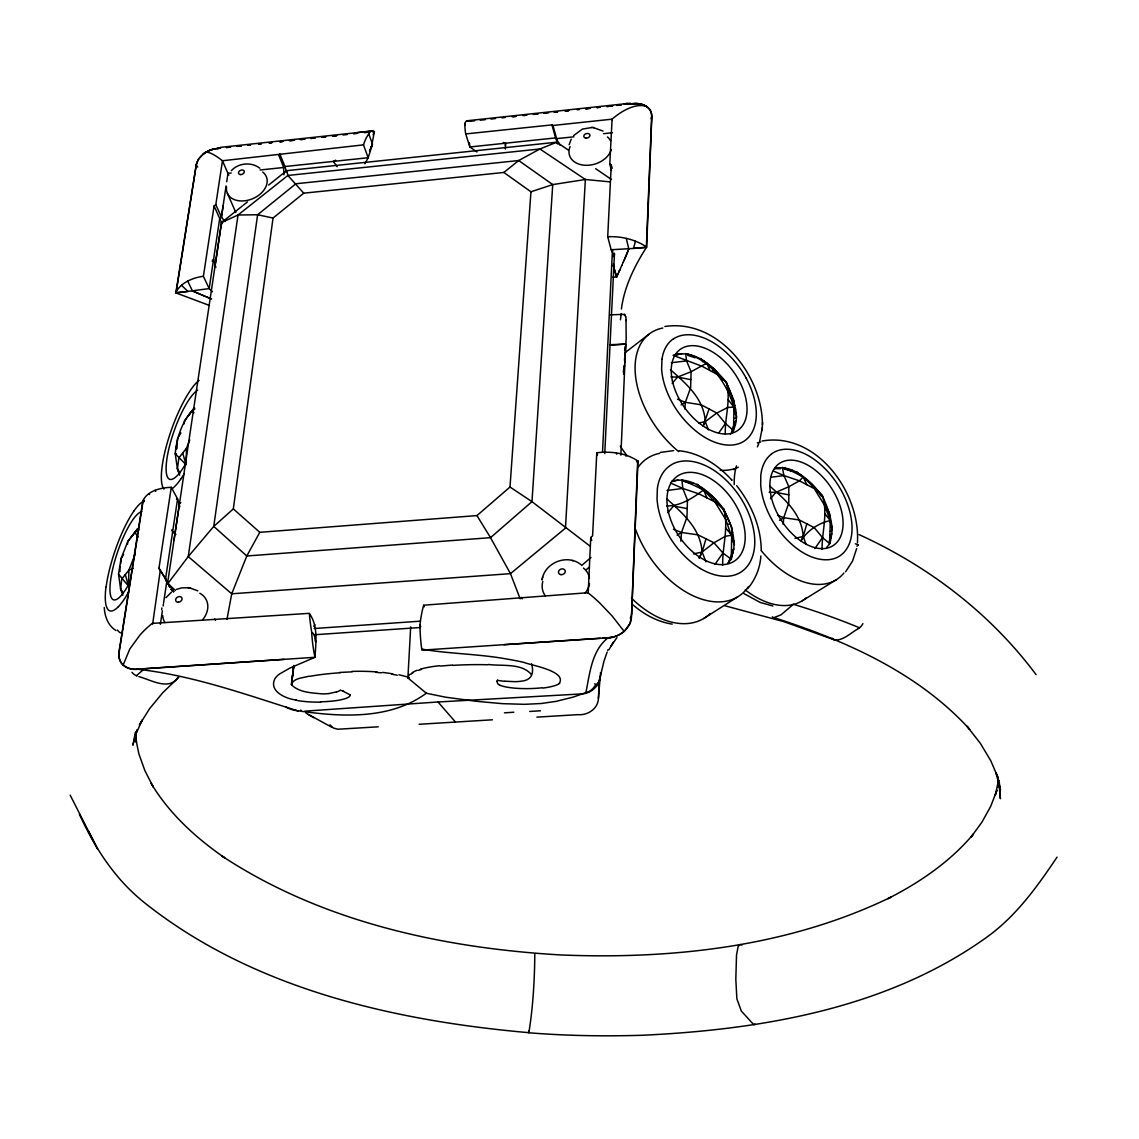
<?xml version="1.0" encoding="UTF-8"?>
<svg xmlns="http://www.w3.org/2000/svg" width="1139" height="1139" viewBox="0 0 1139 1139"><rect width="100%" height="100%" fill="white"/><g stroke="black" fill="none" stroke-linecap="round" stroke-linejoin="round"><path stroke-width="1.5" d="M735.979 421.117L734.869 421.914L731.608 431.952L733.544 430.585L734.057 400.786L726.269 382.305L717.613 374.646L702.293 366.374L673.121 355.34C694.548 348.278 713.968 367.256 726.269 382.305C732.548 397.938 743.112 419.038 730.398 434.329M505.403 148.981L505.531 143.201L503.281 142.475M528.71 1030.752C528.71 1031.421 528.653 1032.091 528.695 1032.76C566.624 1035.849 605.008 1036.419 643.122 1035.237C762.276 1029.528 887.167 1008.399 986.203 937.625L987.613 936.6C1016.486 915.642 1037.387 886.441 1057.035 857.154M722.71 565.229C722.14 546.521 728.96 527.727 723.792 509.176C712.032 493.714 692.882 475.305 671.483 481.313M725.287 433.902C724.845 416.689 731.266 399.348 726.269 382.305M505.018 681.193L514.899 681.677A11.547 2.363 -0.8 0 0 521.434 681.15C531.116 680.41 534.376 673.704 531.614 663.852M734.47 544.784L725.7 519.412L714.836 501.915L706.949 497.914L703.631 489.87C722.852 502.157 735.481 526.09 733.801 549.012L732.648 549.767L731.053 557.042L728.035 563.179L731.281 559.235L731.836 527.556L723.792 509.176L714.836 501.915L703.646 489.87L696.883 484.26L703.603 489.841C693.224 497.957 680.197 506.172 666.671 505.958M127.497 544.399L127.782 541.481L137.563 528.937L127.782 541.481L121.047 558.665L118.541 574.141L128.493 586.101L128.906 570.126L135.128 554.266M680.837 541.21L681.506 532.483L686.974 517.106L687.458 500.135L682.802 488.432L681.919 479.818L703.603 489.841M684.824 409.086L685.351 402.309L690.647 387.659L691.088 371.727L686.575 360.921L685.678 353.588C714.808 361.035 730.54 389.709 736.62 417.13L734.698 418.497M184.091 423.936L184.518 420.675L194.484 407.919C182.624 420.277 176.659 436.863 175.221 453.763L186.013 464.641L186.511 448.168L189.729 439.981M505.403 145.664L505.46 144.297M822.059 549.325C821.931 531.429 828.167 513.205 822.315 495.622C810.897 482.096 795.065 464.997 775.417 468.086L774.563 468.67L780.343 468.727M631.661 613.608L630.166 623.275L624.343 631.262M608.141 637.826A22.752 18.637 -18.3 0 0 631.447 617.096L637.698 460.726L636.544 460.854M621.396 309.039C624.286 286.729 634.409 266.284 646.354 247.505L651.679 116.463A20.175 14.508 -15.9 0 0 632.586 103.692L628.685 104.204M631.818 610.162L637.968 461.096A44.82 27.564 2.1 0 0 626.137 455.23A44.862 26.937 0.1 0 0 616.413 452.952A44.934 27.108 -1.1 0 0 596.793 452.781L592.579 535.871L590.742 537.494L588.194 593.462M631.96 103.777A28.19 20.288 -15.9 0 1 636.544 103.492A20.061 14.423 -15.9 0 1 646.297 106.326C638.538 104.005 630.408 107.166 623.645 110.896A58.559 32.889 -56.6 0 0 612.084 119.168L609.792 163.931L611.244 164.899L607.713 236.784A42.613 27.977 6.3 0 1 626.251 238.378A42.542 28.076 5.1 0 1 635.434 241.212L633.54 248.402L646.639 247.135L651.437 126.201C651.522 119.438 653.772 110.497 646.425 106.411M620.869 455.116L625.738 344.391M631.675 613.266L631.789 610.846M536.882 717.143L577.886 714.651C587.639 715.548 598.174 708.743 598.431 698.292L599.299 680.097M581.958 693.907C592.551 693.437 601.591 683.514 600.41 672.765M612.383 251.961L612.469 250.309M602.517 452.254L612.469 249.868M613.138 256.645L614.476 254.381M604.752 453.507L614.491 253.271M410.681 626.934L407.904 677.904L426.299 693.224L445.676 697.21L476.088 701.282L502.456 703.66L524.467 704.329L541.125 703.518L556.231 701.339L573.287 697.082L588.464 691.729M759.713 441.106L762.233 428.036M762.432 424.719C762.404 375.087 718.068 318.578 664.863 326.48M762.091 430.528L762.575 422.412M760.88 555.974C760.126 567.863 755.499 579.48 747.725 588.536M120.72 563.606L121.047 558.665L123.624 554.437M998.462 780.13L998.006 786.935L998.789 780.286M233.324 508.905L259.777 532.312L476.97 515.583L510.001 487.036L530.945 191.793L503.865 172.459L303.729 193.174L273.047 218.047L233.324 508.905L213.762 526.389L188.248 556.587L167.789 583.652M176.816 448.695L177.556 438.387L180.93 432.92M132.864 669.219A21.926 17.113 -29.8 0 1 123.154 665.062L129.789 649.002L139.812 635.22A62.474 39.239 -46 0 1 152.227 623.389L309.295 613.352C318.464 626.094 315.83 642.695 314.99 657.288L289.932 668.052L279.382 674.089A228.085 44.72 4.7 0 0 274.912 678.687C268.434 691.501 286.345 698.947 296.339 700.044M783.205 524.41L783.732 517.704L788.786 502.982L788.843 486.752L783.959 475.561L782.308 467.403C796.56 472.728 810.626 479.462 818.713 492.874M600.253 676.125L598.431 698.292M624.713 362.544L626.179 338.454L626.009 320.643M161.681 609.735L161.852 607.941M624.514 364.822L623.603 374.176M585.802 692.982C589.86 673.704 591.454 650.768 608.141 637.712L421.9 650.155L421.644 648.404A45.788 11.618 87.7 0 1 420.006 624.984A46.841 15.704 -86.3 0 1 423.651 605.208L587.938 592.721A64.453 18.423 49.4 0 1 599.997 603.243L612.156 616L624.186 631.405A22.623 18.537 -18.3 0 1 612.654 637.171M831.797 533.892L830.473 540.84L829.32 541.58L830.644 534.632L831.797 533.892C832.993 520.623 827.54 507.538 822.315 495.622L803.251 477.027L796.232 471.717L803.251 477.027L806.825 484.716L814.2 488.574L824.636 505.374L830.274 520.551L832.353 529.849L830.359 531.13M661.973 359.312L661.631 368.979A62.46 38.1 54.7 0 0 673.035 404.074A59.869 36.548 54.7 0 0 678.018 411.877A63.101 38.498 54.7 0 0 703.646 436.621A59.598 36.377 54.7 0 0 713.028 441.533A63.101 38.498 54.7 0 0 738.713 443.726A59.57 36.348 54.7 0 0 745.333 440.295A63.086 38.498 54.7 0 0 756.025 419.323A59.627 36.363 54.7 0 0 756.168 409.784A63.101 38.498 54.7 0 0 746.23 378.276M857.411 542.933C860.785 492.731 816.478 431.467 762.076 441.021M122.855 595.184L120.606 588.991L121.759 578.982L128.906 570.126L133.32 568.389M293.762 665.447L291.47 684.781C299.187 692.597 311.915 692.911 322.294 693.879A11.418 2.321 -0.6 0 0 328.972 693.551M293.848 665.66L291.47 684.781C293.136 677.961 303.088 677.976 309.025 676.167M422.028 649.13C448.239 653.814 479.533 653.914 507.296 659.125A225.892 53.932 -5.5 0 1 523.983 662.428C531.016 665.333 566.98 671.013 559.334 683.343M599.84 678.431L603.955 661.261M291.541 683.158L293.791 665.703M179.82 506.713L177.57 498.925L171.277 487.307A43.98 24.004 12.5 0 0 155.089 490.311A43.908 24.204 11.4 0 0 148.682 493.785A43.852 25.272 10.7 0 0 142.873 500.804L120.492 642.695C119.424 650.042 116.449 659.154 123.026 664.948M179.649 475.205L177.428 468.741L178.88 457.906L186.511 448.168M215.171 265.06L221.493 222.561L224.098 220.482L221.422 217.108L215.812 204.636L222.461 160.756A57.221 13.583 50.7 0 0 213.918 154.847C211.028 153.423 205.775 150.106 203.425 153.922A19.292 13.54 -23 0 1 213.135 149.252M215.812 204.636L214.089 205.96L219.713 218.474L209.177 288.594L212.466 291.726M160.371 624.314L162.393 610.874M163.119 605.991L163.447 603.827M163.603 602.73L166.892 580.933L158.947 568.276L171.277 487.307M223.144 205.547L221.407 217.136L219.713 218.474M226.077 185.942L221.422 217.108L219.685 218.489L222.062 223.828L221.55 222.561L242.322 206.002M226.704 181.742L227.231 178.211M227.373 177.328L227.957 173.37L222.461 160.756L363.455 144.867L368.182 157.723L364.921 163.76M174.039 539.815L179.293 504.862M217.051 148.483A19.448 13.64 -23 0 0 196.264 165.013L176.075 292.937L209.177 288.594L203.397 276.279L214.089 205.96M160.4 569.6L152.64 624.087M599.812 678.616C599.171 680.666 597.377 686.191 594.586 683.87M175.876 292.623A41.645 25.756 9 0 1 181.485 285.32L188.063 291.442L175.876 292.623L196.235 164.771L198.471 159.232L203.283 154.021M119.182 652.049L143.201 500.42L144.269 500.363M497.159 681.407L497.515 683.471L499.565 685.194M226.96 619.417L231.73 593.803L246.793 555.989L259.777 532.312M135.27 732.605L132.907 745.205L136.951 730.142M729.287 560.545L731.281 559.235L733.801 549.012M998.604 780.3L995.215 795.349L997.024 790.053L990.674 806.412L981.918 822.201L970.855 837.336L973.347 834.104C950.168 861.739 919.885 882.355 887.964 898.643L890.698 897.261C788.772 946.637 672.964 959.565 560.901 954.952C442.843 948.104 321.967 921.964 222.034 856.087L224.696 857.838C195.894 837.863 169.284 813.702 151.145 783.39L153.21 786.935L144.867 770.576L138.873 753.847L135.356 736.862L136.424 742.372L135.868 732.149M542.292 578.883L542.036 579.95C544.385 562.566 567.407 553.483 580.961 564.645M542.491 578.043L542.734 577.032M651.109 118.826L651.679 116.463M856.656 548.542L852.513 561.143L845.622 571.778M569.144 144.696L571.223 139.157M830.473 540.84L829.705 543.673L826.658 547.432M637.228 462.491L637.698 460.726M806.099 544.414L803.209 536.483L806.825 523.84L799.35 519.996L783.732 517.704L777.51 515.227M625.881 456.098L626.137 455.23M725.529 527.827L731.765 535.173L725.372 536.284L713.954 542.776L702.08 552.016L699.132 558.238L702.122 552.031L705.981 538.818L697.979 534.846L681.506 532.483L673.405 529.236M727.978 399.518L734.014 407.136L727.835 407.463L716.773 413.044L705.283 421.615L703.133 426.157L709.056 408.958L701.311 404.843L685.351 402.309L677.491 399.191M371.157 148.355L374.418 131.583L373.122 134.815M371.969 145.806L372.496 144.112L368.78 133.889A41.488 10.692 84.9 0 1 373.962 131.327L372.538 131.811M136.879 730.099L134.843 736.606L142.161 720.033L139.357 725.016L149.593 708.657L162.749 692.711L178.809 677.278M371.698 146.66L368.182 157.723L284.75 166.55L283.568 167.49L283.953 174.808M604.268 660.293L605.108 657.829M605.45 656.833L606.361 654.284M534.789 953.784C534.689 976.536 533.209 1005.196 529.308 1029.827C529.151 1030.71 528.923 1032.005 528.795 1032.674C392.442 1020.601 250.025 988.211 141.45 900.28L140.197 899.155C113.131 876.347 94.067 846.163 79.388 814.285M606.56 653.758L607.13 652.206M607.728 650.625L608.141 649.572M628.799 248.985L626.251 238.378M628.13 250.68L625.952 255.962M627.133 253.114L628.899 248.729L646.354 247.505M626.934 253.613L626.251 255.264M372.339 144.468L370.688 148.284M626.023 255.819L623.546 261.543M625.781 256.36L625.083 257.998M757.407 446.844L758.759 443.655M372.012 145.251L370.844 147.942M624.855 258.525L624.386 259.607M617.124 275.88L616.655 276.948L612.739 277.19M617.324 275.41L618.064 273.744M623.175 262.369L623.56 261.486M617.552 274.898L618.292 273.218M623.076 262.582L622.691 263.451M618.691 272.335L619.388 270.783M618.463 272.847L619.018 271.609M619.26 271.082L619.63 270.256M621.695 265.658L622.364 264.191M370.531 148.64L369.477 150.946M619.744 270L621.752 265.529M619.502 270.541L619.858 269.729M369.705 150.448L370.061 149.679M610.903 646.354L616.954 637.569M609.066 649.629L613.166 642.254M426.299 693.224C388.897 720.759 337.813 716.872 294.061 710.195A39.623 34.725 71.7 0 1 285.96 707.048M624.001 314.862L624.841 314.449L625.596 316.898M822.315 495.622L821.717 496.547L819.71 494.098M314.919 624.713L313.795 626.407M177.898 677.449C169.099 691.188 150.305 679.584 138.844 676.594M814.883 548.571L822.486 537.551L814.285 527.67L806.825 523.84M714.865 564.503L722.938 552.999L713.954 542.776L705.981 538.818M718.638 433.091L725.472 423.494L716.773 413.044L709.056 408.958M595.996 684.71L593.604 687.586M212.11 261.173L213.577 259.251L215.826 267.466M131.327 536.996L137.548 528.966M188.305 415.749L194.484 407.933M165.952 597.704L171.533 592.081M770.462 498.768L775.787 492.361L788.843 486.752L799.407 480.829L803.223 477.013M573.6 135.598L582.413 129.077L592.252 127.454M667.881 512.707L673.548 506.029L687.23 508.606M672.138 383.402L677.62 377.052L691.088 371.727L706.707 363.184L709.967 370.517M231.331 170.679C238.45 162.863 251.477 161.681 259.82 168.216M792.673 604.923L780.955 614.889L773.922 617.609A18.438 7.517 -72.2 0 1 772.313 616.868M581.716 565.485L590.999 557.427M586.457 569.543L589.105 567.25M630.251 618.007L631.362 617.096M410.652 674.345L412.888 672.793M503.865 172.459L518.701 160.528L539.929 148.981L556.743 142.204L568.261 150.049M283.839 172.672L286.288 170.708L557.113 142.161L559.32 143.671M243.347 205.177L247.434 201.93M268.647 185.031L286.644 170.679L287.341 172.388M803.209 536.483L801.044 540.982C806.825 530.802 818.841 522.958 830.274 520.551L829.534 513.347L823.696 500.904M260.091 169.982L283.768 167.476L284.949 166.536L279.767 153.793M625.197 352.592L648.746 334.353M675.584 354.571L674.487 355.396L681.891 353.688M677.677 354.642L678.502 354.015M688.81 354.485L687.714 355.311L694.975 357.746L696.071 356.92M691.458 356.222L692.284 355.61M702.364 361.732L703.461 360.921M706.109 364.153L706.949 363.526L714.409 369.107L723.237 380.255M709.497 367.085L710.594 366.274M712.501 370.517L714.409 369.107M716.175 373.606L717.271 372.795M856.927 546.151L858.194 545.225M729.401 393.254L730.241 392.656M731.067 397.611L732.178 396.813M734.826 405.299L733.715 406.11L734.883 412.93M734.669 410.168L735.509 409.57M734.997 414.325L736.107 413.528M862.906 623.645A8.898 4.656 -66.7 0 1 859.461 627.76L857.809 628.942M734.399 425.331L735.253 424.733M733.317 428.691L734.427 427.894M674.516 480.558L673.662 481.171L678.004 480.06M685.151 480.573L684.026 481.37L691.53 483.591L692.654 482.794M316.172 641.328C314.464 644.204 316.115 633.498 311.673 632.43A45.418 11.746 84.2 0 0 314.592 655.452L314.99 657.288L137.007 669.177C192.491 675.27 245.269 694.349 298.204 711.007M687.885 482.167L688.739 481.569M700.428 488.261L703.005 489.855L703.874 489.257M733.73 469.681L735.808 468.229M707.646 492.005L706.507 492.788L703.005 489.855M713.384 499.38L714.523 498.611M716.702 502.982L717.57 502.399M194.883 408.915L192.107 410.809L194 412.745M777.524 468.385L778.649 467.616M785.269 468.143L784.145 468.898L791.135 471.062L792.26 470.307M787.747 469.695L788.601 469.111M857.567 629.112C850.392 633.113 843.33 640.744 834.488 639.933L784.088 621.737L724.646 605.677M724.717 515.355L725.856 514.586M727.024 519.612L727.892 519.042M728.746 524.139L729.885 523.371M805.202 479.946L806.341 479.192M732.619 532.269L731.48 533.024L732.676 540.228M732.462 537.309L733.331 536.74M811.708 486.296L812.847 485.541M732.79 541.694L733.943 540.94M732.178 553.44L733.046 552.856M138.901 529.877L134.886 532.497L138.218 537.081M731.053 557.042L732.206 556.288M824.793 505.73L825.661 505.175M826.473 510.073L827.612 509.332M829.192 518.601L830.331 517.861M830.203 522.701L831.071 522.146M830.602 526.901L831.741 526.161M703.731 618.491L737.73 596.822M830.288 538.135L831.171 537.58M802.354 600.723L836.353 579.68M779.574 520.267L783.732 517.704M677.15 535.159L681.506 532.483M681.136 404.872L685.351 402.309M335.663 160.215L333.286 161.425L337.144 166.693M176.445 589.376L181.756 587.866L188.789 587.752M418.127 670.43L421.43 669.39M530.945 191.793L552.742 184.589L585.375 179.492L610.12 181.87M336.133 691.985L328.986 693.551M660.435 452.397L673.676 450.631M693.452 553.91L702.122 552.031L705.966 561.869M794.994 538.291L803.194 536.497C801.899 514.23 785.155 499.551 769.637 486.011M698.591 422.982L705.312 421.629L708.415 429.83M666.984 490.496L682.802 488.432L699.033 493.899L706.949 497.914M770.59 477.312L783.959 475.561L799.407 480.829L806.825 484.716M671.227 362.715L686.575 360.921M630.194 103.962L631.761 103.863M220.382 147.387L371.884 131.028M629.127 104.076L629.995 104.062M629.839 103.991L630.707 103.991M354.813 132.907L372.567 130.957M217.464 148.511L219.628 148.198M513.063 116.662L515.839 116.349M524.182 115.452L526.973 115.153L523.043 115.594M535.33 114.242L538.121 113.943L533.365 114.47M543.702 113.345L546.492 113.032M554.878 112.135L557.683 111.821L554.095 112.248M566.083 110.91L568.888 110.611L565.044 111.067M585.731 108.789L588.55 108.476M596.993 107.564L599.812 107.251M606.859 106.496L612.511 105.87M616.74 105.414L620.983 104.959M627.703 104.233L629.639 104.105M217.634 148.412L219.3 148.241M217.036 148.568L220.681 148.17M226.433 147.557L230.42 147.116M237.083 146.404L241.084 145.977M247.747 145.251L250.523 144.952L247.903 145.18M258.439 144.098L261.102 143.813M269.146 142.945L271.822 142.66M279.867 141.791L283.07 141.45M290.417 140.652L294.617 140.197M300.924 139.528L305.124 139.072M310.805 138.445L315.104 137.99M336.688 135.669L332.403 136.125L336.503 135.683M343.038 134.986L347.324 134.516M353.631 133.847L356.806 133.505M364.252 132.694L369.349 132.152M470.051 121.304L474.593 120.805M480.217 120.207L485.328 119.652M490.866 119.054L495.38 118.57M501.886 117.872L505.147 117.516M512.194 116.762L515.896 116.349M543.801 113.345L548.628 112.832M577.16 109.757L579.367 109.515M585.873 108.817L590.401 108.333M597.035 107.607L599.968 107.294M607.016 106.539L612.668 105.927M618.32 105.329L621.154 105.016M226.604 147.458L230.591 147.031M237.254 146.319L241.24 145.892M258.581 144.041L261.258 143.756M269.274 142.888L271.95 142.603M279.995 141.749L282.671 141.45M289.377 140.738L293.406 140.311M300.112 139.584L304.156 139.157M310.876 138.431L314.919 138.004M552.102 124.877L465.723 133.932L469.866 146.974L476.999 151.971M466.919 120.777L626.849 103.578M219.457 148.298L220.297 148.127M560.089 145.237L555.775 137.89L469.866 146.974L469.339 142.873M231.174 173.028L227.957 173.37L228.839 175.164M551.902 124.735L555.561 137.919L556.615 138.631L573.928 136.808M603.428 133.69L612.455 132.736M219.129 148.341L219.955 148.17M440.309 666.073L452.34 665.076M630.522 103.222L624.101 103.848L627.731 103.507M610.248 345.231L625.738 344.092L609.906 344.704M581.787 693.922L438.017 701.98L304.754 711.163M629.198 248.701L611.159 249.74L607.713 236.784M314.15 628.514L420.092 621.196M314.193 634.779L420.376 627.504M492.418 719.805L419.18 724.276M141.25 668.892L137.648 669.248A30.71 23.933 -29.6 0 1 132.793 669.276M142.147 668.935L137.492 669.148M144.027 668.807L284.266 659.339M141.991 668.835L144.24 668.693M503.837 644.702L600.168 638.353M602.588 638.196L607.016 637.911M339.621 672.451L352.036 671.853M604.197 638.082L606.617 637.94M378.248 726.81L337.842 729.231L333.442 728.049L329.926 724.845M610.461 314.834L624.528 314.321M176.488 498.953L177.57 498.925L165.454 579.58L173.754 591.554M670.956 377.009L677.62 377.052L690.875 379.686M769.181 492.29L775.787 492.361L788.814 494.853M488.289 664.464C502.342 666.287 521.577 662.884 531.4 674.516M176.445 453.835L175.221 453.763L177.428 468.741L179.136 473.055M376.041 672.352L381.408 672.822M593.205 127.54L603.029 131.07M591.696 127.411L593.889 127.596M171.42 589.39L173.285 589.589M679.186 450.745C699.958 452.866 718.282 465.125 732.021 480.288L731.551 479.804M189.686 587.895L197.787 590.842M187.921 587.624L190.654 588.037M391.645 674.174L397.269 675.213M672.195 624.115C657.032 621.766 643.151 613.964 631.803 603.841M772.868 605.991L760.297 602.488L743.553 593.391M273.047 218.047L257.613 214.744L238.023 215.015L221.55 222.561L167.575 583.268L175.463 590.443M572.419 560.53L573.216 560.73M774.463 617.765C846.021 640.816 918.233 672.807 969.702 729.387L966.983 726.184L980.366 743.368L990.759 760.71L998.22 778.108L995.984 772.755L1000.469 790.025L998.775 781.596L1000.384 798.681L999.216 781.098M343.209 691.259L349.815 694.719M742.172 944.943L740.122 944.544L738.115 946.481L736.52 955.066L735.822 979.312L736.876 998.818L741.275 1010.962L753.377 1024.303A4.613 1.666 80.4 0 0 754.858 1023.961M176.075 292.937L209.462 305.466M137.064 675.911L136.438 675.683A8.443 6.649 46 0 1 131.996 672.295M301.451 710.465L300.568 710.11M211.583 299.016L200.037 294.189M210.914 298.731L205.974 296.681M205.262 296.396L201.034 294.602M200.151 294.232L192.42 290.901L187.721 281.105A41.673 26.752 8.2 0 0 181.485 285.32M199.04 293.762L195.837 292.396M773.381 471.019L783.959 475.561M195.609 292.296L194.698 291.897M194.47 291.798L193.559 291.399M193.331 291.299L192.42 290.901M670.487 482.979L682.802 488.432M859.034 534.604C928.442 566.211 990.346 613.337 1036.077 674.644M331.463 727.052L308.384 714.466M834.488 639.933L832.068 638.153M305.822 712.943L313.795 717.67M510.001 487.036L531.984 501.658L589.603 545.795M611.244 164.899L612.184 168.259M595.626 168.686L611.472 179.464M115.979 630.508C108.091 625.767 104.688 616.299 104.261 607.5M173.185 532.383L171.633 530.005M173.043 532.283L175.947 534.39M706.707 363.184L700.172 358.443L706.949 363.526M722.938 552.999L731.281 559.235M468.599 121.304L468.485 121.204A41.801 7.432 82.6 0 0 464.926 123.553L465.338 124.849M148.682 493.785L149.565 494.525M822.486 537.551L829.705 543.673L830.274 520.551L824.664 513.433M725.472 423.494L733.544 430.585M166.892 580.89L158.947 568.276M167.518 583.268L169.725 585.289M171.064 589.333L173.683 591.725M171.377 589.731L172.217 590.5M172.644 590.885L173.484 591.668M670.415 369.662C686.262 383.815 703.93 398.565 705.283 421.615M455.344 721.898L438.017 701.98M666.742 498.725C682.617 513.447 700.67 528.496 702.08 552.016M303.729 193.174L287.896 175.449L286.644 170.679M224.098 220.482L224.924 221.536M736.648 485.655C751.071 503.865 760.952 526.503 761.236 549.966M143.201 500.42L144.084 501.587M196.335 165.013L197.702 167.077M615.658 275.41L616.655 276.948L616.398 275.04M177.428 468.741L180.104 472.913M476.97 515.583L490.525 537.665L510.457 573.657L520.181 598.815M118.541 574.141L120.606 588.991L123.169 593.205M169.099 585.93L169.754 587.069M165.682 580.05L166.465 581.431M166.864 582.129L167.732 583.652M169.241 586.314L169.668 587.069M214.787 618.99L215.57 620.385M611.159 249.74L614.405 255.634M155.103 490.311L155.744 491.464M120.606 588.991L122.243 592.024M70.177 795.15L97.498 848.868L88.443 831.014M227.387 193.345L235.83 212.48M420.006 624.984L420.747 626.678M423.708 605.307L424.32 606.76M278.571 154.776L283.768 167.476M284.75 166.55L286.914 172.43M521.634 597.391L522.175 598.843M557.683 143.927L555.775 137.89M590.742 537.494L591.711 540.484M616.384 276.079L616.655 276.948L614.206 268.719M615.843 274.342L615.316 272.591M596.793 452.781L597.491 455.087M616.413 452.952L616.769 454.176M182.681 453.051L186.013 464.612M614.789 270.811L613.707 266.882M556.615 138.631L552.97 125.475L612.084 119.168L612.298 120.008M556.743 142.204L557.113 143.542M614.163 268.562L613.309 265.401M125.318 574.569L128.493 586.058M613.65 266.711L613.423 265.843M609.792 163.931L611.472 170.523M119.794 566.382L120.008 571.707M613.451 263.607L613.522 266.199M723.792 509.176L723.806 510.058M176.388 446.061L176.417 449.165M513.774 712.231A379.842 1.68 -3.7 0 1 504.449 712.829M540.441 710.793A379.871 1.922 -3.5 0 1 529.735 711.448M625.254 346.569A72.326 5.752 -83.6 0 1 625.04 350.328M625.055 353.076A63.414 6.236 -82.9 0 1 624.485 360.465M624.001 365.975A63.414 6.236 -82.9 0 1 623.375 372.197M710.181 613.48A81.538 52.764 56.1 0 1 631.376 598.032M748.522 586.542A82.706 52.608 56.2 0 1 690.96 594.729A82.706 52.608 56.2 0 1 635.719 529.706M638.253 467.09A82.706 52.608 56.2 0 1 659.695 453.308M700.371 568.518A64.966 41.047 56.2 0 1 673.932 543.488A61.634 38.982 56.2 0 1 668.735 535.458A64.297 40.634 56.2 0 1 657.032 498.697L657.374 488.403A64.297 40.634 56.2 0 1 669.405 466.093A61.606 38.925 56.2 0 1 674.559 463.132A64.809 40.961 56.2 0 1 702.948 464.527A61.292 38.712 56.2 0 1 712.402 469.339A64.98 41.075 56.2 0 1 737.901 493.899A61.278 38.698 56.2 0 1 744.393 504.335A64.951 41.061 56.2 0 1 754.602 537.323A61.392 38.783 56.2 0 1 754.488 547.475A64.951 41.047 56.2 0 1 743.411 570.283A61.321 38.754 56.2 0 1 736.606 574.312A64.951 41.047 56.2 0 1 710.053 573.244A61.349 38.797 56.2 0 1 700.371 568.532M806.398 597.719A78.306 48.721 56.9 0 1 745.233 589.888M843.871 573.031A79.374 48.521 57 0 1 761.151 550.564M734.228 484.673A79.374 48.521 57 0 1 736.449 465.894M757.293 442.929A79.374 48.521 57 0 1 760.596 442.032M771.388 454.062A59.1 35.893 56.9 0 1 776.1 451.272A62.189 37.772 57 0 1 802.383 452.724A58.815 35.693 57 0 1 811.224 457.38A62.346 37.872 57 0 1 835.371 481.014A58.801 35.679 57 0 1 841.607 491.037A62.318 37.858 57 0 1 851.773 522.673A58.901 35.75 57 0 1 851.887 532.397A62.318 37.843 57 0 1 842.134 554.138A58.844 35.736 57 0 1 835.926 557.968A62.332 37.843 57 0 1 811.352 556.786A58.872 35.765 57 0 1 802.297 552.23A62.332 37.843 57 0 1 777.311 528.14A59.143 35.935 57 0 1 772.342 520.438A61.691 37.459 57 0 1 760.71 485.228L760.795 475.376A61.691 37.459 57 0 1 771.402 454.091M627.048 455.7A79.26 49.547 54.6 0 1 620.299 446.146M738.271 467.204A80.356 49.347 54.7 0 1 720.218 470.293M678.659 451.599A80.356 49.347 54.7 0 1 635.704 377.522A80.356 49.347 54.7 0 1 662.813 328.046M662.001 359.112A62.46 38.1 54.7 0 1 673.605 338.667M746.244 378.276A59.527 36.291 54.7 0 0 739.966 368.153A63.115 38.527 54.7 0 0 715.221 343.893A59.541 36.306 54.7 0 0 706.066 338.867A62.958 38.413 54.7 0 0 678.588 336.332A59.84 36.505 54.7 0 0 673.576 338.838M186.44 462.406A47.667 12.059 -70.4 0 1 167.049 457.978A47.667 12.059 -70.4 0 1 197.688 390.164M184.205 473.767A60.552 15.32 -70.4 0 1 180.588 479.348M180.588 479.362A57.178 14.48 -70.5 0 1 175.976 485.171A60.538 15.32 -70.4 0 1 171.775 488.93M163.945 489.129A57.135 14.465 -70.5 0 1 162.977 487.549M162.991 487.535A60.538 15.32 -70.4 0 1 161.88 468.456A57.206 14.465 -70.4 0 1 163.304 459.245A60.538 15.32 -70.4 0 1 172.231 427.566A57.107 14.437 -70.4 0 1 176.374 417.002A60.566 15.334 -70.4 0 1 190.298 390.463A57.121 14.451 -70.4 0 1 194.854 384.455A60.395 15.291 -70.4 0 1 199.069 380.369M855.361 543.744A473.852 240.301 3.1 0 1 858.422 545.054M793.071 604.197A481.228 232.014 3.1 0 1 859.447 627.774M136.466 675.683A481.185 231.986 3.1 0 1 143.471 669.618M130.359 581.274A46.557 11.575 -71.2 0 1 111.053 577.217A46.557 11.575 -71.2 0 1 141.82 511.61M122.628 633.085A75.459 19.221 -71.2 0 1 117.459 630.024M128.508 592.18A59.114 14.693 -71.2 0 1 122.784 601.335A55.825 13.882 -71.2 0 1 118.456 606.617M118.47 606.603A59.114 14.693 -71.2 0 1 108.532 610.077A55.797 13.867 -71.2 0 1 106.639 607.059M106.525 606.845A59.114 14.693 -71.2 0 1 105.984 587.012M106.098 587.226A55.854 13.882 -71.2 0 1 107.621 577.943A59.114 14.707 -71.2 0 1 116.491 546.663A55.768 13.853 -71.2 0 1 120.492 536.426A59.128 14.707 -71.2 0 1 133.747 511.226M133.761 511.212A55.783 13.867 -71.2 0 1 138.018 505.744A58.972 14.665 -71.2 0 1 143.742 501.146M178.709 504.264A62.104 16.259 -71.1 0 1 180.802 502.641M340.404 690.262A79.317 16.9 -1.2 0 1 343.508 691.216M340.305 690.334A51.938 10.664 -0.5 0 1 336.503 692.028M136.993 669.291A22.054 17.213 -29.8 0 1 119.097 652.063M350.043 694.719A31.009 6.435 -0.4 0 1 320.529 701.781M320.643 702.165A31.906 6.378 0.1 0 1 295.713 700.172M398.864 674.786A103.72 25.243 -3.1 0 1 409.342 677.605M407.748 677.89A104.916 23.036 2.7 0 1 409.883 674.274M382.419 672.423A68.838 15.462 -1.8 0 1 392.756 673.875M351.837 671.412A49.062 9.895 -0.9 0 1 376.981 671.939M309.908 676.324A74.177 13.397 -0.8 0 1 340.148 672.765M311.759 632.501A46.471 7.959 78.5 0 1 309.381 613.565M199.823 593.262A23.62 18.409 -28.3 0 1 202.486 619.958M164.941 622.606A23.62 18.409 -28.3 0 1 162.749 615.644M583.439 568.034A24.232 19.619 -19.2 0 1 589.461 578.085M589.489 583.538A24.232 19.619 -19.2 0 1 585.218 593.035M545.353 595.839A24.232 19.619 -19.2 0 1 542.79 581.417M612.668 637.228A31.678 25.912 -18.2 0 1 607.429 637.854M612.853 637.1A31.593 25.841 -18.2 0 1 607.614 637.726M497.131 681.407A80.784 16.886 0 0 1 497.558 680.225M504.677 681.321A52.679 10.934 -0.8 0 1 497.302 680.31M593.661 687.771A40.477 22.894 -85.9 0 1 588.479 691.857M598.758 687.429A165.07 6.706 -83.8 0 1 598.573 685.706M542.064 687.771A31.394 6.592 -0.8 0 1 499.807 685.165M559.633 683.357A32.319 6.692 -1.5 0 1 542.862 688.084M412.204 672.736A69.379 14.793 1 0 1 417.116 670.287M420.277 669.234A49.361 9.881 -0.5 0 1 439.398 665.717M452.738 665.39A74.647 13.668 -1.3 0 1 487.862 664.763M625.966 319.874A78.563 6.136 -84.3 0 1 626.023 320.557M625.667 316.371A74.747 5.738 -84.4 0 1 626.051 319.233M620.428 319.803A83.887 5.083 -86 0 1 621.296 313.552M465.595 133.605A42.755 4.314 76.6 0 1 464.869 123.339M635.434 241.212A42.513 27.478 2.9 0 1 646.639 247.135M646.297 106.326A20.018 14.394 -15.9 0 0 636.687 103.621A28.105 20.231 -15.9 0 0 632.117 103.848M611.23 149.636A21.826 15.789 -16.7 0 1 584.578 165.24A21.826 15.789 -16.7 0 1 570.084 146.575M607.471 136.936A21.826 15.789 -16.7 0 1 610.532 140.837M262.71 172.074A21.185 15.006 -22.7 0 1 252.431 198.798A21.185 15.006 -22.7 0 1 226.561 186.938M363.483 144.966A42.371 13.953 -88.8 0 1 368.794 133.961M187.721 281.105A41.716 26.994 7 0 1 203.383 276.293M203.425 153.922A19.335 13.568 -23 0 1 213.306 149.138M213.135 149.209A27.094 19.036 -23.1 0 1 217.492 148.526M585.375 179.492L565.471 528.112L510.457 573.657L231.73 593.803L188.248 556.587L238.023 215.015L287.896 175.449L539.929 148.981L585.375 179.492M552.742 184.589L531.984 501.658L490.525 537.665L246.793 555.989L213.762 526.389L257.613 214.744L295.898 183.763L518.701 160.528L552.742 184.589M325.64 136.851L321.597 137.292L325.697 136.837M668.166 510.97A51.155 32.333 56.2 0 0 733.431 561.684A51.155 32.333 56.2 0 0 716.63 482.808A51.155 32.333 56.2 0 0 668.166 510.97M771.26 496.988A49.077 29.799 57 0 0 832.709 545.866A49.077 29.799 57 0 0 815.467 470.307A49.077 29.799 57 0 0 771.26 496.988M672.423 381.01A49.689 30.312 54.7 0 0 735.652 431.724A49.689 30.312 54.7 0 0 719.35 356.749A49.689 30.312 54.7 0 0 672.423 381.01M178.339 602.218A3.403 2.634 -28.3 0 0 181.884 597.861A3.403 2.634 -28.3 0 0 176.331 598.103A3.403 2.634 -28.3 0 0 178.339 602.218M560.943 574.64A3.488 2.819 -19.3 0 0 565.2 570.696A3.488 2.819 -19.3 0 0 559.491 569.97A3.488 2.819 -19.3 0 0 560.943 574.64M585.916 138.104A3.146 2.264 -16.7 0 0 589.902 134.9A3.146 2.264 -16.7 0 0 584.834 134.345A3.146 2.264 -16.7 0 0 585.916 138.104M240.699 174.594A3.047 2.15 -22.7 0 0 244.216 171.135A3.047 2.15 -22.7 0 0 239.29 171.149A3.047 2.15 -22.7 0 0 240.699 174.594"/></g></svg>
